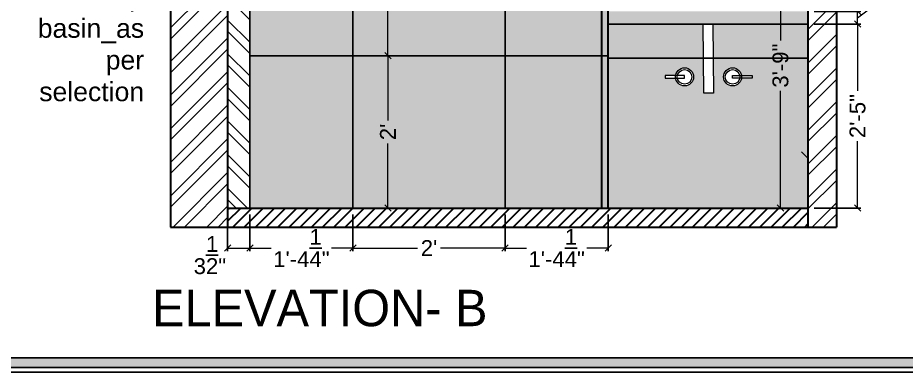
# Model space of a CAD drawing. Header units: millimetres. Extents: x 56222 to 3066687, y -650199 to -121287.
# Drawn here: x 150234.4 to 150374.5, y -182840 to -182784.2 of the extents above; entities that cross this region are included whole.
import ezdxf

# ---------------------------------------------------------------- set-up
doc = ezdxf.new("R2010")
doc.units = ezdxf.units.MM
doc.header["$MEASUREMENT"] = 0
doc.header["$PDMODE"] = 35
doc.layers.get('Defpoints').update_dxf_attribs({"color": 220})
doc.layers.add('AR HATCH-7', color=7, linetype='Continuous')
doc.layers.add('str coll', color=6, linetype='Continuous')
for name, color, linetype, lineweight in [('dim05', 1, 'Continuous', 13), ('Flooring', 253, 'Continuous', 30), ('HACHA', 253, 'Continuous', 5), ('LABALLING', 1, 'Continuous', 25), ('NAME PLATE', 7, 'Continuous', 25), ('sec. mark', 5, 'Continuous', 25), ('wall', 7, 'Continuous', 30), ('XX~SLAB ( BEAM )~ ( DIM )', 7, 'Continuous', 9)]:
    doc.layers.add(name, color=color, linetype=linetype, lineweight=lineweight)
doc.layers.add('hatch', color=253, linetype='Continuous', lineweight=0, transparency=0.4)
doc.styles.add('Arial', font='arial.ttf')
doc.styles.add('DATE', font='swissc.ttf', dxfattribs={"height": 6.75})
doc.styles.get("Standard").update_dxf_attribs({"font": 'arial.ttf', "height": 6})
doc.dimstyles.new('ISO-25', dxfattribs={"dimtxt": 2.5, "dimasz": 1, "dimexe": 0.5, "dimexo": 1, "dimtad": 0, "dimdec": 1, "dimlunit": 4, "dimtxsty": 'Standard', "dimblk": 'OBLIQUE', "dimcen": 2.5, "dimclrd": 1, "dimclre": 1, "dimclrt": 5, "dimadec": 0, "dimazin": 0, "dimtfac": 1, "dimtdec": 1, "dimtmove": 0, "dimatfit": 3, "dimfxl": 1, "dimlwd": -1, "dimarcsym": 0})

# ---------------------------------------------------------------- blocks, each defined once
blk = doc.blocks.new('_Oblique')
at = {"layer": 'wall', "color": 0, "lineweight": -2}
blk.add_line((-0.5, -0.5), (0.5, 0.5), dxfattribs=at)
blk = doc.blocks.new('*D1318')
at = {"layer": 'Defpoints', "color": 0, "lineweight": 25, "transparency": 16777216}
for p in [(150359, -182785.15), (150366.82, -182785.15), (150359, -182814.15)]:
    blk.add_point(p, dxfattribs=at)
at = {"layer": 'dim05', "color": 1, "linetype": 'Continuous', "lineweight": -2, "transparency": 16777216}
for p, q in [((150360, -182785.15), (150367.32, -182785.15)), ((150360, -182814.15), (150367.32, -182814.15))]:
    blk.add_line(p, q, dxfattribs=at)
at = {"layer": 'dim05', "color": 1, "linetype": 'Continuous', "transparency": 16777216}
for p, q in [((150366.82, -182785.15), (150366.82, -182795.68)), ((150366.82, -182814.15), (150366.82, -182803.62))]:
    blk.add_line(p, q, dxfattribs=at)
at = {"layer": 'dim05', "color": 1, "transparency": 16777216}
for p, rotation in [((150366.82, -182785.15), 90), ((150366.82, -182814.15), 270)]:
    blk.add_blockref('_Oblique', p, dxfattribs=dict(at, rotation=rotation))
at = {"layer": 'dim05', "color": 5, "lineweight": 25, "transparency": 16777216, "insert": (150366.82, -182799.65), "char_height": 2.5, "attachment_point": 5, "rotation": 90, "style": 'Arial'}
blk.add_mtext('2\'-5"', dxfattribs=at)
blk = doc.blocks.new('*D1319')
at = {"layer": 'Defpoints', "color": 0, "lineweight": 25, "transparency": 16777216}
for p in [(150358.99, -182783.15), (150366.82, -182783.15), (150359, -182785.15)]:
    blk.add_point(p, dxfattribs=at)
at = {"layer": 'dim05', "color": 1, "linetype": 'Continuous', "transparency": 16777216}
for p, q in [((150369.35, -182782.28), (150369.35, -182781.03)), ((150366.82, -182784.15), (150369.35, -182782.28)), ((150366.82, -182785.15), (150366.82, -182783.15))]:
    blk.add_line(p, q, dxfattribs=at)
at = {"layer": 'dim05', "color": 1, "linetype": 'Continuous', "lineweight": -2, "transparency": 16777216}
for p, q in [((150359.99, -182783.15), (150367.32, -182783.15)), ((150360, -182785.15), (150367.32, -182785.15))]:
    blk.add_line(p, q, dxfattribs=at)
at = {"layer": 'dim05', "color": 1, "transparency": 16777216}
for p, rotation in [((150366.82, -182783.15), 90), ((150366.82, -182785.15), 270)]:
    blk.add_blockref('_Oblique', p, dxfattribs=dict(at, rotation=rotation))
at = {"layer": 'dim05', "color": 5, "lineweight": 25, "transparency": 16777216, "insert": (150369.35, -182778.94), "char_height": 2.5, "attachment_point": 5, "rotation": 90, "style": 'Arial'}
blk.add_mtext('2"', dxfattribs=at)
blk = doc.blocks.new('*D1320')
at = {"layer": 'Defpoints', "color": 0, "lineweight": 25, "transparency": 16777216}
for p in [(150343.25, -182769.25), (150343.25, -182814.15), (150354.67, -182814.15)]:
    blk.add_point(p, dxfattribs=at)
at = {"layer": 'dim05', "color": 1, "linetype": 'Continuous', "lineweight": -2, "transparency": 16777216}
for p, q in [((150344.25, -182769.25), (150355.17, -182769.25)), ((150344.25, -182814.15), (150355.17, -182814.15))]:
    blk.add_line(p, q, dxfattribs=at)
at = {"layer": 'dim05', "color": 1, "linetype": 'Continuous', "transparency": 16777216}
for p, q in [((150354.67, -182769.25), (150354.67, -182787.75)), ((150354.67, -182814.15), (150354.67, -182795.65))]:
    blk.add_line(p, q, dxfattribs=at)
at = {"layer": 'dim05', "color": 1, "transparency": 16777216}
for p, rotation in [((150354.67, -182769.25), 90), ((150354.67, -182814.15), 270)]:
    blk.add_blockref('_Oblique', p, dxfattribs=dict(at, rotation=rotation))
at = {"layer": 'dim05', "color": 5, "lineweight": 25, "transparency": 16777216, "insert": (150354.67, -182791.7), "char_height": 2.5, "attachment_point": 5, "rotation": 90, "style": 'Arial'}
blk.add_mtext('3\'-9"', dxfattribs=at)
blk = doc.blocks.new('*D1323')
at = {"layer": 'Defpoints', "color": 0, "lineweight": 25, "transparency": 16777216}
for p in [(150287.25, -182814.15), (150311.25, -182814.15), (150311.25, -182820.45)]:
    blk.add_point(p, dxfattribs=at)
at = {"layer": 'dim05', "color": 1, "linetype": 'Continuous', "lineweight": -2, "transparency": 16777216}
for p, q in [((150287.25, -182815.15), (150287.25, -182820.95)), ((150311.25, -182815.15), (150311.25, -182820.95))]:
    blk.add_line(p, q, dxfattribs=at)
at = {"layer": 'dim05', "color": 1, "linetype": 'Continuous', "transparency": 16777216}
for p, q in [((150287.25, -182820.45), (150297.45, -182820.45)), ((150311.25, -182820.45), (150301.05, -182820.45))]:
    blk.add_line(p, q, dxfattribs=at)
at = {"layer": 'dim05', "color": 1, "transparency": 16777216, "rotation": 180}
blk.add_blockref('_Oblique', (150287.25, -182820.45), dxfattribs=at)
at = {"layer": 'dim05', "color": 1, "transparency": 16777216}
blk.add_blockref('_Oblique', (150311.25, -182820.45), dxfattribs=at)
at = {"layer": 'dim05', "color": 5, "lineweight": 25, "transparency": 16777216, "insert": (150299.25, -182820.45), "char_height": 2.5, "attachment_point": 5, "style": 'Arial'}
blk.add_mtext("2'", dxfattribs=at)
blk = doc.blocks.new('*D1324')
at = {"layer": 'Defpoints', "color": 0, "lineweight": 25, "transparency": 16777216}
for p in [(150311.25, -182814.15), (150327.5, -182814.15), (150327.5, -182820.45)]:
    blk.add_point(p, dxfattribs=at)
at = {"layer": 'dim05', "color": 1, "linetype": 'Continuous', "lineweight": -2, "transparency": 16777216}
for p, q in [((150311.25, -182815.15), (150311.25, -182820.95)), ((150327.5, -182815.15), (150327.5, -182820.95))]:
    blk.add_line(p, q, dxfattribs=at)
at = {"layer": 'dim05', "color": 1, "linetype": 'Continuous', "transparency": 16777216}
for p, q in [((150311.25, -182820.45), (150314.6, -182820.45)), ((150327.5, -182820.45), (150324.15, -182820.45))]:
    blk.add_line(p, q, dxfattribs=at)
at = {"layer": 'dim05', "color": 1, "transparency": 16777216, "rotation": 180}
blk.add_blockref('_Oblique', (150311.25, -182820.45), dxfattribs=at)
at = {"layer": 'dim05', "color": 1, "transparency": 16777216}
blk.add_blockref('_Oblique', (150327.5, -182820.45), dxfattribs=at)
at = {"layer": 'dim05', "color": 5, "lineweight": 25, "transparency": 16777216, "insert": (150319.38, -182820.45), "char_height": 2.5, "attachment_point": 5, "style": 'Arial'}
blk.add_mtext('1\'-4{\\H1x;\\S1/4;}"', dxfattribs=at)
blk = doc.blocks.new('*D1325')
at = {"layer": 'Defpoints', "color": 0, "lineweight": 25, "transparency": 16777216}
for p in [(150271, -182814.15), (150287.25, -182814.15), (150271, -182820.45)]:
    blk.add_point(p, dxfattribs=at)
at = {"layer": 'dim05', "color": 1, "linetype": 'Continuous', "lineweight": -2, "transparency": 16777216}
for p, q in [((150271, -182815.15), (150271, -182820.95)), ((150287.25, -182815.15), (150287.25, -182820.95))]:
    blk.add_line(p, q, dxfattribs=at)
at = {"layer": 'dim05', "color": 1, "linetype": 'Continuous', "transparency": 16777216}
for p, q in [((150271, -182820.45), (150274.35, -182820.45)), ((150287.25, -182820.45), (150283.9, -182820.45))]:
    blk.add_line(p, q, dxfattribs=at)
at = {"layer": 'dim05', "color": 1, "transparency": 16777216, "rotation": 180}
blk.add_blockref('_Oblique', (150271, -182820.45), dxfattribs=at)
at = {"layer": 'dim05', "color": 1, "transparency": 16777216}
blk.add_blockref('_Oblique', (150287.25, -182820.45), dxfattribs=at)
at = {"layer": 'dim05', "color": 5, "lineweight": 25, "transparency": 16777216, "insert": (150279.13, -182820.45), "char_height": 2.5, "attachment_point": 5, "style": 'Arial'}
blk.add_mtext('1\'-4{\\H1x;\\S1/4;}"', dxfattribs=at)
blk = doc.blocks.new('*D1311')
at = {"layer": 'Defpoints', "color": 0, "lineweight": 25, "transparency": 16777216}
for p in [(150292.15, -182790.15), (150292.77, -182790.15), (150292.15, -182814.15)]:
    blk.add_point(p, dxfattribs=at)
at = {"layer": 'dim05', "color": 1, "linetype": 'Continuous', "transparency": 16777216}
for p, q in [((150292.77, -182790.15), (150292.77, -182800.35)), ((150292.77, -182814.15), (150292.77, -182803.95))]:
    blk.add_line(p, q, dxfattribs=at)
at = {"layer": 'dim05', "color": 1, "linetype": 'Continuous', "lineweight": -2, "transparency": 16777216}
for p, q in [((150293.15, -182790.15), (150293.27, -182790.15)), ((150293.15, -182814.15), (150293.27, -182814.15))]:
    blk.add_line(p, q, dxfattribs=at)
at = {"layer": 'dim05', "color": 1, "transparency": 16777216}
for p, rotation in [((150292.77, -182790.15), 90), ((150292.77, -182814.15), 270)]:
    blk.add_blockref('_Oblique', p, dxfattribs=dict(at, rotation=rotation))
at = {"layer": 'dim05', "color": 5, "lineweight": 25, "transparency": 16777216, "insert": (150292.77, -182802.15), "char_height": 2.5, "attachment_point": 5, "rotation": 90, "style": 'Arial'}
blk.add_mtext("2'", dxfattribs=at)
blk = doc.blocks.new('*D1312')
at = {"layer": 'Defpoints', "color": 0, "lineweight": 25, "transparency": 16777216}
for p in [(150292.77, -182766.15), (150292.77, -182766.15), (150292.77, -182790.15)]:
    blk.add_point(p, dxfattribs=at)
at = {"layer": 'dim05', "color": 1, "linetype": 'Continuous', "transparency": 16777216}
for p, q in [((150292.77, -182766.15), (150292.77, -182776.35)), ((150292.77, -182790.15), (150292.77, -182779.95))]:
    blk.add_line(p, q, dxfattribs=at)
at = {"layer": 'dim05', "color": 1, "linetype": 'Continuous', "lineweight": -2, "transparency": 16777216}
for p, q in [((150293.77, -182766.15), (150293.27, -182766.15)), ((150293.77, -182790.15), (150293.27, -182790.15))]:
    blk.add_line(p, q, dxfattribs=at)
at = {"layer": 'dim05', "color": 1, "transparency": 16777216}
for p, rotation in [((150292.77, -182766.15), 90), ((150292.77, -182790.15), 270)]:
    blk.add_blockref('_Oblique', p, dxfattribs=dict(at, rotation=rotation))
at = {"layer": 'dim05', "color": 5, "lineweight": 25, "transparency": 16777216, "insert": (150292.77, -182778.15), "char_height": 2.5, "attachment_point": 5, "rotation": 90, "style": 'Arial'}
blk.add_mtext("2'", dxfattribs=at)
blk = doc.blocks.new('*D1316')
at = {"layer": 'Defpoints', "color": 0, "lineweight": 25, "transparency": 16777216}
for p in [(150267.5, -182814.15), (150271, -182814.15), (150271, -182820.45)]:
    blk.add_point(p, dxfattribs=at)
at = {"layer": 'dim05', "color": 1, "linetype": 'Continuous', "lineweight": -2, "transparency": 16777216}
for p, q in [((150267.5, -182815.15), (150267.5, -182820.95)), ((150271, -182815.15), (150271, -182820.95))]:
    blk.add_line(p, q, dxfattribs=at)
at = {"layer": 'dim05', "color": 1, "linetype": 'Continuous', "transparency": 16777216}
blk.add_line((150267.5, -182820.45), (150271, -182820.45), dxfattribs=at)
at = {"layer": 'dim05', "color": 1, "transparency": 16777216, "rotation": 180}
blk.add_blockref('_Oblique', (150267.5, -182820.45), dxfattribs=at)
at = {"layer": 'dim05', "color": 1, "transparency": 16777216}
blk.add_blockref('_Oblique', (150271, -182820.45), dxfattribs=at)
at = {"layer": 'dim05', "color": 5, "lineweight": 25, "transparency": 16777216, "insert": (150264.7, -182821.58), "char_height": 2.5, "attachment_point": 5, "style": 'Arial'}
blk.add_mtext('3{\\H1x;\\S1/2;}"', dxfattribs=at)

msp = doc.modelspace()

# ---------------------------------------------------------------- hatches: boundary and pattern name
at = {"layer": 'AR HATCH-7', "lineweight": 30, "transparency": 33554559}
h = msp.add_hatch(dxfattribs=at)
h.set_pattern_fill('ANSI31', color=9, scale=10)
h.set_pattern_definition([(45, (4475.9137, -4627.3908), (-0.8838834765, 0.8838834765), [])])
h.paths.add_polyline_path([(150267.501, -182814.151), (150267.501, -182817.151), (150359.001, -182817.151), (150359.001, -182814.151)])
at = {"layer": 'hatch', "linetype": 'Continuous', "lineweight": 25}
h = msp.add_hatch(dxfattribs=at)
h.set_pattern_fill('ANSI32', color=256, scale=10, style=0)
h.set_pattern_definition([(45, (758.213, 485.493), (-2.65165043, 2.65165043), []), (45, (759.9806, 485.493), (-2.65165043, 2.65165043), [])])
h.paths.add_polyline_path([(150267.501, -182696.151), (150258.501, -182696.151), (150258.501, -182817.151), (150267.501, -182817.151)])
h.paths.add_polyline_path([(150359.001, -182817.151), (150363.501, -182817.151), (150363.501, -182696.151), (150359.001, -182696.151)])
h = msp.add_hatch(dxfattribs=at)
h.set_pattern_fill('ANSI32', color=256, scale=10, angle=90, style=0)
h.set_pattern_definition([(135, (1074.8518, 713.421), (-2.65165043, -2.65165043), []), (135, (1074.8518, 715.189), (-2.65165043, -2.65165043), [])])
h.paths.add_polyline_path([(150267.501, -182814.151), (150271.001, -182814.151), (150271.001, -182709.151), (150267.501, -182709.151)])
at = {"layer": 'NAME PLATE', "true_color": 0xd39e00}
h = msp.add_hatch(color=42, dxfattribs=at)
h.paths.add_polyline_path([(150212.672, -182687.356), (150212.672, -182839.278), (150428.509, -182839.278), (150428.509, -182687.356)])
h.paths.add_polyline_path([(150214.187, -182688.871), (150426.994, -182688.871), (150426.994, -182837.763), (150214.187, -182837.763)], flags=16)
at = {"layer": 'XX~SLAB ( BEAM )~ ( DIM )', "linetype": 'Continuous', "lineweight": 25, "true_color": 0x465e1c, "transparency": 33554556}
h = msp.add_hatch(color=69, dxfattribs=at)
h.dxf.hatch_style = 1
h.paths.add_polyline_path([(150327.501, -182790.151), (150311.251, -182790.151), (150311.251, -182814.151), (150327.501, -182814.151)])
h.paths.add_polyline_path([(150327.501, -182766.151), (150311.251, -182766.151), (150311.251, -182790.151), (150327.501, -182790.151)])
h.paths.add_polyline_path([(150327.501, -182742.151), (150311.251, -182742.151), (150311.251, -182766.151), (150327.501, -182766.151)])
h.paths.add_polyline_path([(150327.501, -182718.151), (150311.251, -182718.151), (150311.251, -182742.151), (150327.501, -182742.151)])
h.paths.add_polyline_path([(150327.501, -182709.151), (150311.251, -182709.151), (150311.251, -182718.151), (150327.501, -182718.151)])
h.paths.add_polyline_path([(150311.251, -182709.151), (150287.251, -182709.151), (150287.251, -182718.151), (150311.251, -182718.151)])
h.paths.add_polyline_path([(150311.251, -182718.151), (150287.251, -182718.151), (150287.251, -182742.151), (150311.251, -182742.151)])
h.paths.add_polyline_path([(150311.251, -182742.151), (150287.251, -182742.151), (150287.251, -182766.151), (150311.251, -182766.151)])
h.paths.add_polyline_path([(150311.251, -182766.151), (150287.251, -182766.151), (150287.251, -182790.151), (150311.251, -182790.151)])
h.paths.add_polyline_path([(150311.251, -182790.151), (150287.251, -182790.151), (150287.251, -182814.151), (150311.251, -182814.151)])
h.paths.add_polyline_path([(150287.251, -182790.151), (150271.001, -182790.151), (150271.001, -182814.151), (150287.251, -182814.151)])
h.paths.add_polyline_path([(150287.251, -182766.151), (150286.501, -182766.151), (150286.501, -182773.663), (150271.001, -182773.663), (150271.001, -182790.151), (150287.251, -182790.151)])
h.paths.add_polyline_path([(150271.001, -182773.663), (150271.001, -182773.663), (150271.001, -182790.151), (150271.001, -182790.151)])
h.paths.add_polyline_path([(150271.001, -182790.151), (150271.001, -182790.151), (150271.001, -182814.151), (150271.001, -182814.151)])
h.paths.add_polyline_path([(150287.251, -182718.151), (150271.001, -182718.151), (150271.001, -182719.663), (150285.19, -182719.663), (150286.501, -182719.663), (150286.501, -182742.151), (150287.251, -182742.151)])
h.paths.add_polyline_path([(150271.001, -182718.151), (150271.001, -182718.151), (150271.001, -182719.663), (150271.001, -182719.663)])
h.paths.add_polyline_path([(150287.251, -182709.151), (150271.001, -182709.151), (150271.001, -182718.151), (150287.251, -182718.151)])
h.paths.add_polyline_path([(150271.001, -182709.151), (150271.001, -182709.151), (150271.001, -182718.151), (150271.001, -182718.151)])
at = {"layer": 'XX~SLAB ( BEAM )~ ( DIM )', "linetype": 'Continuous', "lineweight": 25, "true_color": 0xf7f4f2, "transparency": 33554607}
h = msp.add_hatch(color=7, dxfattribs=at)
h.dxf.hatch_style = 1
h.paths.add_polyline_path([(150359.001, -182783.151), (150327.501, -182783.151), (150327.501, -182785.151), (150359.001, -182785.151)])
at = {"layer": 'XX~SLAB ( BEAM )~ ( DIM )', "linetype": 'Continuous', "lineweight": 25, "true_color": 0xd0e9ce, "transparency": 33554559}
h = msp.add_hatch(dxfattribs=at)
h.set_pattern_fill('HOUND', color=254, angle=45)
h.set_pattern_definition([(45, (-3382.63591, -1979.41994), (0.132582521472, 0.22097086912), [1, -0.5]), (135, (-3382.63591, -1979.41994), (0.132582521472, -0.22097086912), [1, -0.5])])
h.paths.add_polyline_path([(150359.001, -182785.151), (150344.013, -182785.151), (150344.048, -182790.529), (150359.001, -182790.529)])
h.paths.add_polyline_path([(150359.001, -182790.529), (150344.048, -182790.529), (150344.084, -182796.035), (150342.573, -182796.035), (150342.537, -182790.529), (150327.501, -182790.529), (150327.501, -182814.151), (150359.001, -182814.151)])
h.paths.add_polyline_path([(150350.189, -182793.675), (150348.527, -182793.675, -0.9305321), (150345.684, -182793.47, -0.9305321), (150348.527, -182793.266), (150350.189, -182793.266)], flags=16)
h.paths.add_polyline_path([(150345.97, -182793.47, -1), (150348.256, -182793.47, -1)], flags=0)
h.paths.add_polyline_path([(150338.13, -182793.675), (150336.469, -182793.675), (150336.469, -182793.266), (150338.13, -182793.266, -0.9305321), (150340.973, -182793.47, -0.9305321)], flags=16)
h.paths.add_polyline_path([(150338.401, -182793.47, -1), (150340.687, -182793.47, -1)], flags=0)
h.paths.add_polyline_path([(150342.502, -182785.151), (150327.501, -182785.151), (150327.501, -182790.529), (150342.537, -182790.529)])

# ---------------------------------------------------------------- linework, layer by layer
at = {"layer": 'Flooring', "ltscale": 4}
msp.add_line((150267.501, -182814.151), (150359.001, -182814.151), dxfattribs=at)
at = {"layer": 'HACHA', "color": 5, "lineweight": 30}
for p, q in [((150326.501, -182814.151), (150326.501, -182709.151)), ((150327.501, -182814.151), (150327.501, -182709.151))]:
    msp.add_line(p, q, dxfattribs=at)
at = {"layer": 'NAME PLATE', "color": 42, "true_color": 0xd39e00}
for points in [[(150211.915, -182686.598), (150429.267, -182686.598), (150429.267, -182840.036), (150211.915, -182840.036)], [(150212.672, -182687.356), (150428.509, -182687.356), (150428.509, -182839.278), (150212.672, -182839.278)], [(150214.187, -182688.871), (150426.994, -182688.871), (150426.994, -182837.763), (150214.187, -182837.763)]]:
    msp.add_lwpolyline(points, close=True, dxfattribs=at)
at = {"layer": 'str coll', "color": 252, "lineweight": 5, "true_color": 0x939598}
msp.add_lwpolyline([(150344.013, -182785.151), (150344.084, -182796.035), (150342.573, -182796.035), (150342.502, -182785.151)], dxfattribs=at)
for points in [[(150339.544, -182793.266), (150336.469, -182793.266), (150336.469, -182793.675), (150339.544, -182793.675)], [(150347.113, -182793.266), (150350.189, -182793.266), (150350.189, -182793.675), (150347.113, -182793.675)]]:
    msp.add_lwpolyline(points, close=True, dxfattribs=at)
for centre, radius in [((150339.544, -182793.47), 1.429), ((150339.544, -182793.47), 1.143), ((150347.113, -182793.47), 1.429), ((150347.113, -182793.47), 1.143)]:
    msp.add_circle(centre, radius, dxfattribs=at)
at = {"layer": 'wall', "lineweight": 30}
for p, q in [((150258.501, -182696.151), (150258.501, -182817.151)), ((150267.501, -182696.151), (150267.501, -182817.151)), ((150359.001, -182696.151), (150359.001, -182817.151)), ((150363.501, -182696.151), (150363.501, -182817.151)), ((150258.501, -182817.151), (150363.501, -182817.151))]:
    msp.add_line(p, q, dxfattribs=at)
at = {"layer": 'wall', "color": 18, "lineweight": 25, "true_color": 0x000000}
msp.add_line((150327.501, -182785.151), (150359.001, -182785.151), dxfattribs=at)
at = {"layer": 'XX~SLAB ( BEAM )~ ( DIM )', "color": 33, "lineweight": 25, "true_color": 0xbea383}
msp.add_line((150358.989, -182806.279), (150358.005, -182805.295), dxfattribs=at)
at = {"layer": 'XX~SLAB ( BEAM )~ ( DIM )', "linetype": 'Continuous', "lineweight": 25}
msp.add_lwpolyline([(150267.501, -182709.151), (150271.001, -182709.151), (150271.001, -182814.151), (150267.501, -182814.151)], close=True, dxfattribs=at)
at = {"layer": 'XX~SLAB ( BEAM )~ ( DIM )', "color": 85, "lineweight": 25, "true_color": 0x689457}
for points in [[(150271.001, -182773.663), (150271.001, -182790.151), (150287.251, -182790.151), (150287.251, -182766.151), (150286.501, -182766.151)], [(150271.001, -182773.663), (150271.001, -182790.151), (150271.001, -182790.151), (150271.001, -182773.663)]]:
    msp.add_lwpolyline(points, dxfattribs=at)
for points in [[(150287.251, -182790.151), (150311.251, -182790.151), (150311.251, -182766.151), (150287.251, -182766.151)], [(150327.501, -182790.151), (150311.251, -182790.151), (150311.251, -182766.151), (150327.501, -182766.151)], [(150359.001, -182790.529), (150359.001, -182785.151), (150327.501, -182785.151), (150327.501, -182790.529)], [(150271.001, -182790.151), (150287.251, -182790.151), (150287.251, -182814.151), (150271.001, -182814.151)], [(150271.001, -182790.151), (150271.001, -182790.151), (150271.001, -182814.151), (150271.001, -182814.151)], [(150287.251, -182790.151), (150311.251, -182790.151), (150311.251, -182814.151), (150287.251, -182814.151)], [(150327.501, -182790.151), (150311.251, -182790.151), (150311.251, -182814.151), (150327.501, -182814.151)], [(150359.001, -182790.529), (150359.001, -182814.151), (150327.501, -182814.151), (150327.501, -182790.529)]]:
    msp.add_lwpolyline(points, close=True, dxfattribs=at)

# ---------------------------------------------------------------- texts
at = {"layer": 'LABALLING', "lineweight": 5, "ltscale": 4, "insert": (150231.728, -182779.3), "char_height": 3, "width": 22.60287, "attachment_point": 1}
msp.add_mtext('\\pxqr;countertop\\Pbasin_as per selection', dxfattribs=at)
at = {"layer": 'sec. mark', "lineweight": 20, "insert": (150251.917, -182827.04), "char_height": 5.74001, "attachment_point": 1, "style": 'DATE'}
msp.add_mtext_dynamic_manual_height_columns('\\pxqc;{\\fCentury Gothic|b0|i0|c0|p34;\\C5;ELEVATION- B}', width=60.21435, gutter_width=1, heights=[0], dxfattribs=at)

# ---------------------------------------------------------------- dimensions: what is measured, and where the dimension line sits
at = {"layer": 'dim05', "color": 27, "lineweight": 25, "true_color": 0x7d5120}
for base, p1, p2, picture, middle in [((150292.771, -182766.151), (150292.771, -182790.151), (150292.771, -182766.151), '*D1312', (150292.771, -182778.151)), ((150354.670671, -182814.15111), (150343.250862, -182769.246113), (150343.250862, -182814.15111), '*D1320', (150354.670671, -182791.698612)), ((150366.823, -182785.151), (150359.001, -182814.151), (150359.001, -182785.151), '*D1318', (150366.823, -182799.651)), ((150292.771, -182790.151), (150292.153, -182814.151), (150292.153, -182790.151), '*D1311', (150292.771, -182802.151))]:
    dim = msp.add_linear_dim(base=base, p1=p1, p2=p2, angle=90, dimstyle='ISO-25', override={"dimdec": 2, "dimtxsty": 'Arial', "dimtmove": 1}, dxfattribs=at)
    dim.commit()
    dim.dimension.update_dxf_attribs({"geometry": picture, "text_midpoint": middle})
dim = msp.add_linear_dim(base=(150366.823, -182783.151), p1=(150359.001, -182785.151), p2=(150358.989, -182783.151), angle=90, dimstyle='ISO-25', override={"dimdec": 2, "dimtxsty": 'Arial', "dimtmove": 1}, dxfattribs=at)
dim.commit()
dim.dimension.update_dxf_attribs({"geometry": '*D1319', "text_midpoint": (150369.35, -182780.403), "dimtype": 160})
dim = msp.add_linear_dim(base=(150271.001, -182820.451), p1=(150267.501, -182814.151), p2=(150271.001, -182814.151), dimstyle='ISO-25', override={"dimdec": 2, "dimtxsty": 'Arial', "dimtmove": 1}, dxfattribs=at)
dim.commit()
dim.dimension.update_dxf_attribs({"geometry": '*D1316', "text_midpoint": (150264.703, -182821.577), "dimtype": 160})
for base, p1, p2, picture, middle in [((150271.001, -182820.451), (150287.251, -182814.151), (150271.001, -182814.151), '*D1325', (150279.126, -182820.451)), ((150311.251, -182820.451), (150287.251, -182814.151), (150311.251, -182814.151), '*D1323', (150299.251, -182820.451)), ((150327.501, -182820.451), (150311.251, -182814.151), (150327.501, -182814.151), '*D1324', (150319.376, -182820.451))]:
    dim = msp.add_linear_dim(base=base, p1=p1, p2=p2, dimstyle='ISO-25', override={"dimdec": 2, "dimtxsty": 'Arial', "dimtmove": 1}, dxfattribs=at)
    dim.commit()
    dim.dimension.update_dxf_attribs({"geometry": picture, "text_midpoint": middle})

doc.saveas('drawing.dxf')
